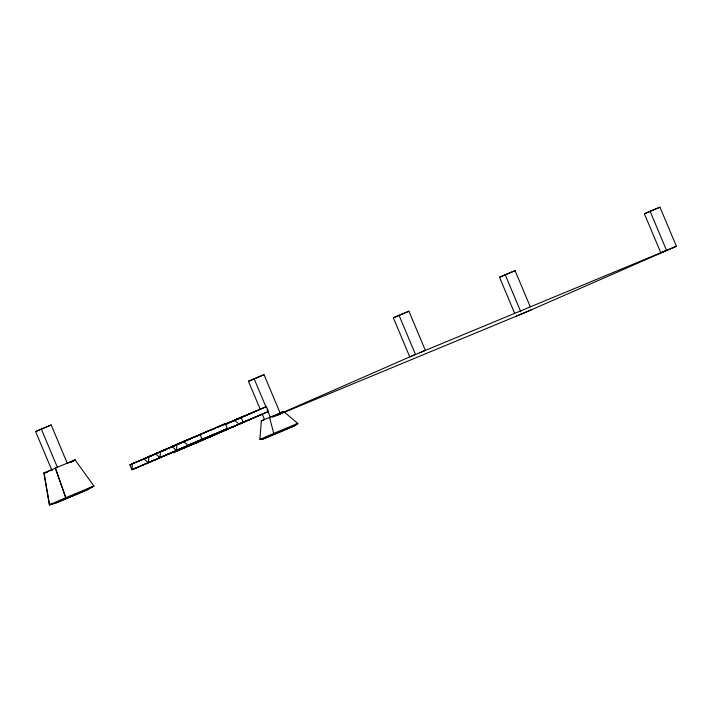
<?xml version="1.0" encoding="UTF-8"?>
<svg xmlns="http://www.w3.org/2000/svg" width="712" height="712" viewBox="0 0 712 712"><rect width="100%" height="100%" fill="white"/><g stroke="black" fill="none" stroke-linecap="round" stroke-linejoin="round"><path stroke-width="1.07" d="M159.782 458.119L131.951 469.706L129.904 464.82L225.295 423.631L227.35 428.517L131.951 469.706L132.343 463.752L157.192 453.402M148.443 462.488L148.826 456.534L164.792 449.957M160.04 457.407L160.423 451.452L181.302 442.757M176.523 450.189L176.914 444.226L197.865 435.602L194.857 436.972M283.518 430.618L294.91 425.625L297.758 423.418L283.554 411.456L261.313 420.872L259.933 439.42L263.493 438.921L283.305 430.716L283.91 429.478M282.13 412.568L283.554 411.456L279.487 413.245M282.103 412.577L283.554 411.456M273.773 433.35L297.758 423.418L294.857 425.651L275.108 433.83L273.773 433.35L259.933 439.42L263.556 438.895L274.894 433.928L273.773 433.359L269.447 417.303M65.691 497.688L93.895 486.002L87.603 489.625L67.854 497.804L65.691 497.688L55.331 468.104L75.08 459.916L71.494 461.981L75.08 459.916L93.895 486.002L87.629 489.616L76.229 494.609M52.029 470.632L35.6 431.543L51.175 424.957L67.177 463.04M51.175 424.957L35.6 431.543M260.236 409.347L248.443 381.285L264.018 374.699L280.448 413.779L276.915 415.336M650.101 211.268L666.53 250.357L660.825 252.849L644.396 213.769L650.101 211.268L659.971 207.183L676.4 246.263L409.765 356.89L393.335 317.81L408.911 311.224L425.34 350.304L419.635 352.796M264.018 374.699L248.443 381.285M408.911 311.224L393.335 317.81M44.028 473.053L55.42 468.06L65.789 497.643L67.862 497.804L56.462 502.797L49.502 504.781L44.028 473.053L47.01 472.207M67.48 463.245L75.08 459.916M514.669 313.325L499.504 277.244L505.209 274.752L515.079 270.658L530.244 306.738M515.079 270.658L499.504 277.244M659.971 207.183L644.396 213.769M161.375 451.639L163.404 450.749M163.894 450.536L166.688 449.308L143.744 458.759L148.238 462.577L171.387 453.037M170.506 447.634L176.523 445M178.623 444.083L181.667 442.748M188.253 439.865L192.907 437.827M199.858 434.783L225.295 423.631M211.927 429.861L214.944 428.544M216.946 427.663L266.404 406.597L268.46 411.483L173.069 452.672L268.46 411.483M226.834 423.934L228.863 423.044M231.907 421.709L233.937 420.819M235.966 419.929L240.763 417.828L223.799 424.815M241.039 417.713L266.404 406.597M49.502 504.781L65.789 497.643M89.828 487.782L93.895 486.002M131.951 469.706L227.35 428.517M271.993 417.25L415.461 354.398L399.032 315.309M515.933 316.333L531.508 309.738M676.4 246.263L525.812 312.239L282.335 413.129M295.783 424.281L297.758 423.418M211.25 429.79L183.42 441.378L187.915 445.196L215.745 433.599M223.897 424.637L250.74 413.458M183.287 441.93L186.268 440.692M226.3 423.996L234.248 420.685M176.211 444.991L155.341 453.678L159.835 457.496L187.87 445.819M179.193 443.745L181.186 442.917M222.518 431.009L250.348 419.421M206.035 438.227L233.865 426.639M189.552 445.454L217.382 433.857M173.069 452.672L200.9 441.084M76.139 494.644L56.39 502.823L49.413 504.817L43.939 473.097L51.834 469.822M129.904 464.82L147.161 457.674M149.2 456.828L152.243 455.564M49.413 504.817L52.439 503.571M261.313 420.872L264.33 419.617M273.533 416.645L275.508 415.826M277.484 415.007L280.653 413.69M277.199 415.265L280.279 413.983M257.246 410.61L234.301 420.062L238.796 423.88L261.74 414.428M187.781 439.882L171.823 446.46L176.318 450.278L199.467 440.737M189.784 439.064L192.774 437.827M167.783 448.729L169.776 447.901M222.313 431.098L245.257 421.646M205.83 438.316L228.775 428.864M189.347 445.543L212.292 436.091M43.939 473.097L46.93 472.243M505.209 274.752L520.792 311.829M254.14 378.793L266.359 407.851M267.205 409.854L270.569 417.873M262.345 414.357L264.455 419.368M241.021 417.116L243.068 422.002M199.903 434.151L201.959 439.037M41.296 429.051L57.307 467.134"/></g></svg>
